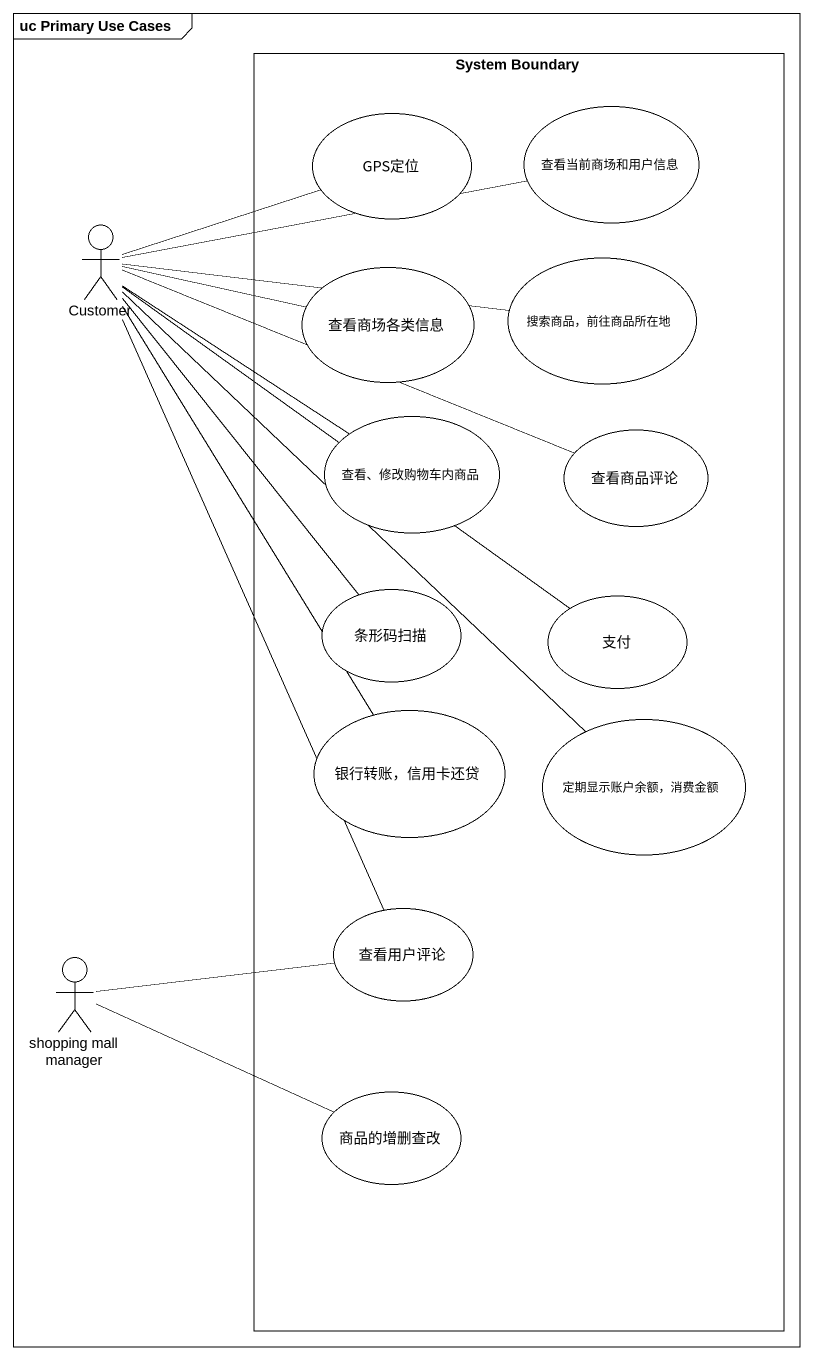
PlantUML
@startuml
mainframe uc Primary Use Cases
rectangle "System Boundary" as System_Boundary {
  usecase GPS定位
  usecase 查看当前商场和用户信息
  usecase 查看商场各类信息
  usecase "搜索商品，前往商品所在地" as 搜索商品_前往商品所在地
  usecase "查看、修改购物车内商品" as 查看_修改购物车内商品
  usecase 查看商品评论
  usecase 条形码扫描
  usecase 支付
  usecase "银行转账，信用卡还贷" as 银行转账_信用卡还贷
  usecase "定期显示账户余额，消费金额" as 定期显示账户余额_消费金额
  usecase 查看用户评论
  usecase 商品的增删查改
}
actor Customer
actor "shopping mall manager" as shopping_mall_manager
Customer -right- GPS定位
Customer -right- 查看当前商场和用户信息
Customer -right- 查看商场各类信息
Customer -right- 搜索商品_前往商品所在地
Customer -right- 查看_修改购物车内商品
Customer -right- 查看商品评论
Customer -- 条形码扫描
Customer -- 支付
Customer -- 银行转账_信用卡还贷
Customer -- 定期显示账户余额_消费金额
Customer -- 查看用户评论
shopping_mall_manager -right- 查看用户评论
shopping_mall_manager -right- 商品的增删查改
@enduml
